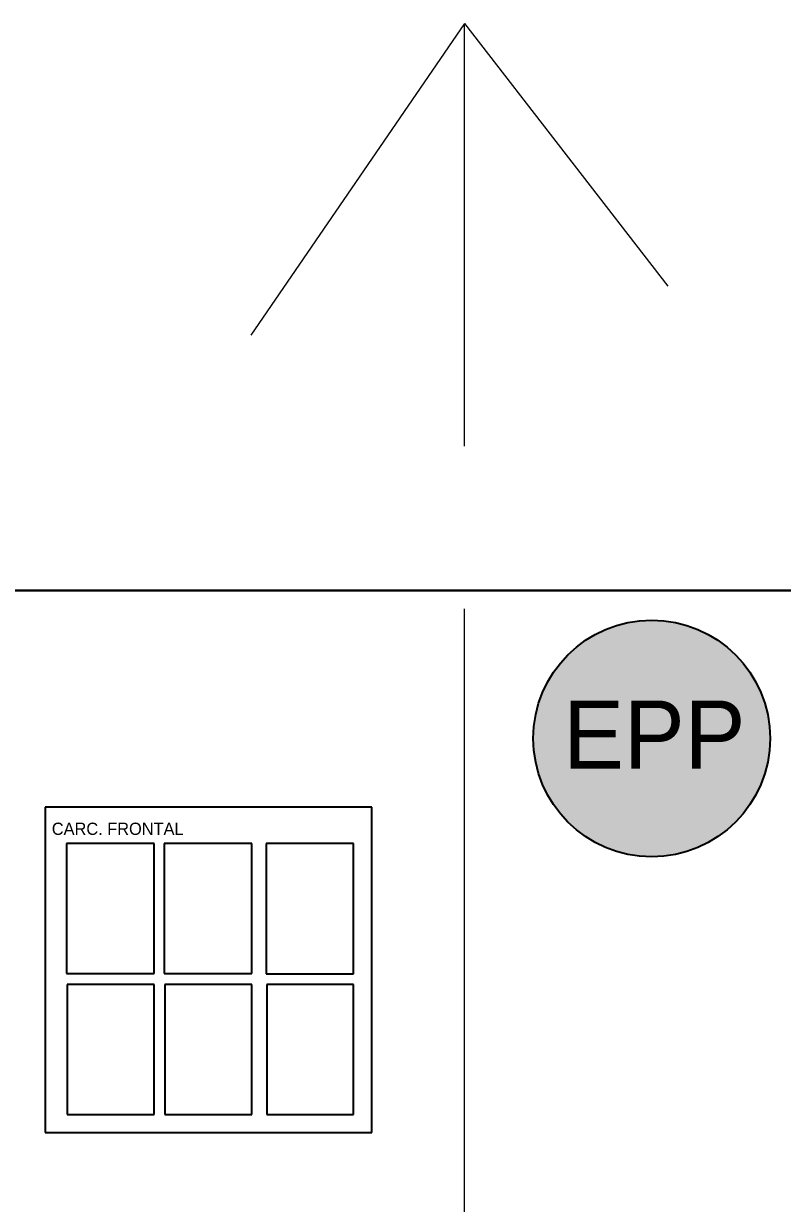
# Model space of a CAD drawing. Header units: metres. Extents: x 151 to 270, y 180 to 223.
# Drawn here: x 170.37 to 173.87, y 209.53 to 214.97 of the extents above; entities that cross this region are included whole.
import ezdxf

# ---------------------------------------------------------------- set-up
doc = ezdxf.new("R2010")
doc.units = ezdxf.units.M
doc.linetypes.add('AM_ISO02W050x2', pattern=[3.75, 3, -0.75])
doc.layers.add('1-AREA DE PRODUCCION', color=7, linetype='Continuous')
doc.layers.add('2-SEÑALETICA', color=2, linetype='Continuous')

msp = doc.modelspace()

# ---------------------------------------------------------------- hatches: boundary and pattern name
at = {"layer": '2-SEÑALETICA', "linetype": 'ByBlock', "lineweight": 15}
msp.add_hatch(color=150, dxfattribs=at).paths.add_polyline_path([(172.7192, 211.67, 1), (173.8106, 211.67, 1)])

# ---------------------------------------------------------------- linework, layer by layer
at = {"layer": '1-AREA DE PRODUCCION', "color": 0}
for p, q in [((162.47, 212.3528), (175.47, 212.3528)), ((188.47, 212.3528), (162.47, 212.3528)), ((170.47, 211.3528), (170.47, 209.8528)), ((171.9752, 211.3528), (170.47, 211.3528)), ((171.9752, 209.8528), (171.9752, 211.3528)), ((170.47, 209.8528), (171.9752, 209.8528))]:
    msp.add_line(p, q, dxfattribs=at)
at = {"layer": '1-AREA DE PRODUCCION', "color": 0, "lineweight": -2}
for p, q in [((170.968, 211.1858), (170.568, 211.1858)), ((170.568, 211.1858), (170.568, 210.5858)), ((170.968, 211.1858), (170.568, 211.1858)), ((170.568, 211.1858), (170.568, 210.5858)), ((170.9712, 211.1858), (170.5712, 211.1858)), ((170.9712, 211.1858), (170.5712, 211.1858)), ((170.9712, 210.5858), (170.9712, 211.1858)), ((170.9712, 210.5858), (170.9712, 211.1858)), ((171.418, 211.1858), (171.018, 211.1858)), ((171.018, 211.1858), (171.018, 210.5858)), ((171.418, 211.1858), (171.018, 211.1858)), ((171.018, 211.1858), (171.018, 210.5858)), ((171.4212, 211.1858), (171.0212, 211.1858)), ((171.4212, 211.1858), (171.0212, 211.1858)), ((171.4212, 210.5858), (171.4212, 211.1858)), ((171.4212, 210.5858), (171.4212, 211.1858)), ((171.8872, 211.1854), (171.4872, 211.1854)), ((171.4872, 211.1854), (171.4872, 210.5854)), ((171.8872, 211.1854), (171.4872, 211.1854)), ((171.4872, 211.1854), (171.4872, 210.5854)), ((171.8905, 211.1854), (171.4905, 211.1854)), ((171.8905, 211.1854), (171.4905, 211.1854)), ((171.8905, 210.5854), (171.8905, 211.1854)), ((171.8905, 210.5854), (171.8905, 211.1854)), ((170.568, 210.5858), (170.968, 210.5858)), ((170.568, 210.5858), (170.968, 210.5858)), ((170.5712, 210.5858), (170.9712, 210.5858)), ((170.5712, 210.5858), (170.9712, 210.5858)), ((171.018, 210.5858), (171.418, 210.5858)), ((171.018, 210.5858), (171.418, 210.5858)), ((171.0212, 210.5858), (171.4212, 210.5858)), ((171.0212, 210.5858), (171.4212, 210.5858)), ((171.4872, 210.5854), (171.8872, 210.5854)), ((171.4872, 210.5854), (171.8872, 210.5854)), ((171.4905, 210.5854), (171.8905, 210.5854)), ((171.4905, 210.5854), (171.8905, 210.5854)), ((170.9712, 210.5358), (170.5712, 210.5358)), ((170.5712, 210.5358), (170.5712, 209.9358)), ((170.9712, 209.9358), (170.9712, 210.5358)), ((171.4212, 210.5358), (171.0212, 210.5358)), ((171.0212, 210.5358), (171.0212, 209.9358)), ((171.4212, 209.9358), (171.4212, 210.5358)), ((171.8905, 210.5354), (171.4905, 210.5354)), ((171.4905, 210.5354), (171.4905, 209.9354)), ((171.8905, 209.9354), (171.8905, 210.5354)), ((170.5712, 209.9358), (170.9712, 209.9358)), ((171.0212, 209.9358), (171.4212, 209.9358)), ((171.4905, 209.9354), (171.8905, 209.9354))]:
    msp.add_line(p, q, dxfattribs=at)
at = {"layer": '2-SEÑALETICA', "color": 3, "linetype": 'AM_ISO02W050x2', "lineweight": 18}
for p, q in [((172.402, 214.9662), (171.4176, 213.5299)), ((172.402, 209.2679), (172.402, 214.9662)), ((172.402, 214.9662), (173.3399, 213.7561))]:
    msp.add_line(p, q, dxfattribs=at)
at = {"layer": '2-SEÑALETICA', "color": 0}
msp.add_circle((173.2649, 211.67), 0.5457, dxfattribs=at)

# ---------------------------------------------------------------- texts
at = {"layer": '1-AREA DE PRODUCCION', "color": 0}
msp.add_text('CARC. FRONTAL', height=0.056372, dxfattribs=at).set_placement((170.5, 211.2254))
at = {"layer": '2-SEÑALETICA', "color": 0, "linetype": 'ByBlock', "lineweight": 15}
msp.add_text('EPP', height=0.31384, dxfattribs=at).set_placement((172.857, 211.5312))

doc.saveas('drawing.dxf')
